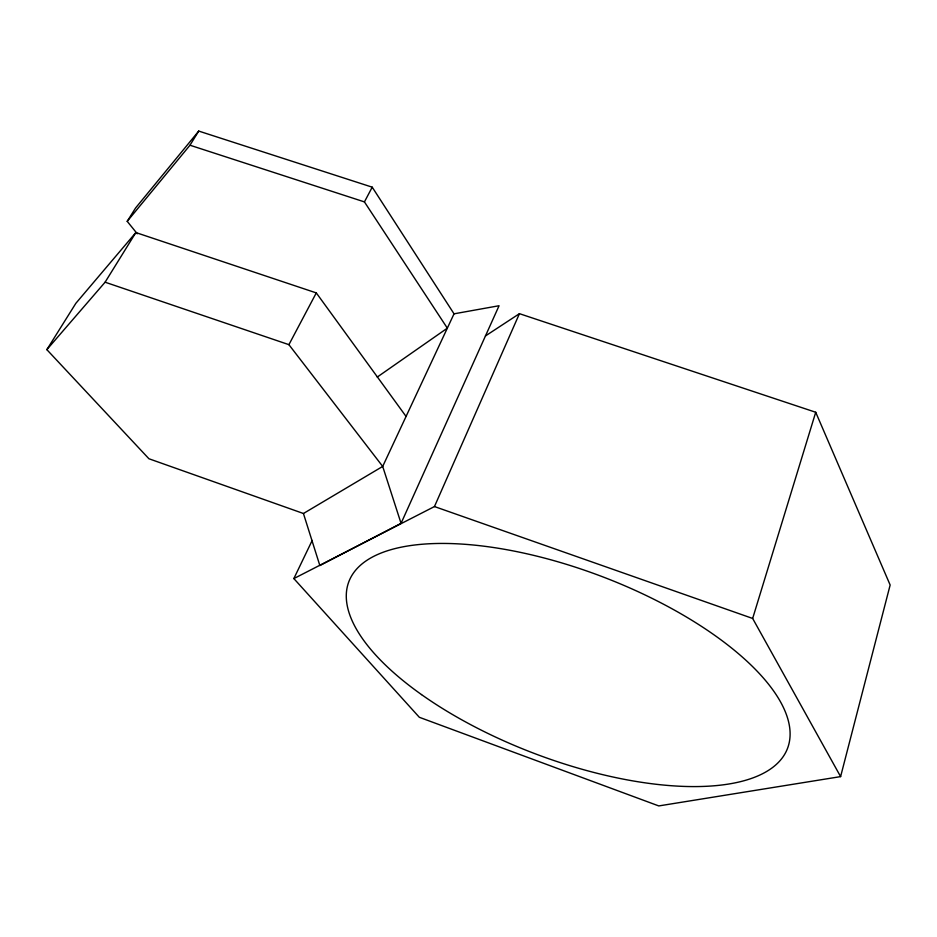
<?xml version="1.0" encoding="UTF-8"?>
<svg xmlns="http://www.w3.org/2000/svg" width="937" height="937" viewBox="0 0 937 937"><rect width="100%" height="100%" fill="white"/><g stroke="black" fill="none" stroke-linecap="round" stroke-linejoin="round"><path stroke-width="1.41" d="M312.185 540.45L293.855 578.574L419.331 717.285L658.781 805.925L840.606 776.609L890.15 585.016L815.717 412.257L519.438 313.672L485.413 335.973M840.606 776.609L752.657 618.455L815.717 412.257M293.855 578.574L434.463 506.554L519.438 313.672M303.436 513.499L319.857 565.55L401.059 523.338L499.07 305.731L454.035 313.825L382.694 466.427L303.436 513.499L148.936 458.755L46.85 349.642L75.862 303.307L135.853 232.563L316.296 292.906L406.061 416.438M401.059 523.338L382.694 466.427L288.912 344.664L316.296 292.906M377.248 377.072L447.336 328.161L364.434 201.9L372.223 187.177L198.738 131.075L135.549 208.026L127.209 221.343L137.27 233.758M46.85 349.642L105.096 282.201L135.853 232.563M127.209 221.343L189.977 145.223L198.738 131.075M189.977 145.223L364.434 201.9M105.096 282.201L288.912 344.664M434.463 506.554L752.657 618.455M372.223 187.177L454.035 313.825M421.509 694.586A234.648 94.707 20.8 0 0 785.756 752.329A234.648 94.707 20.8 0 0 497.301 548.098A234.648 94.707 20.8 0 0 421.509 694.586"/></g></svg>
